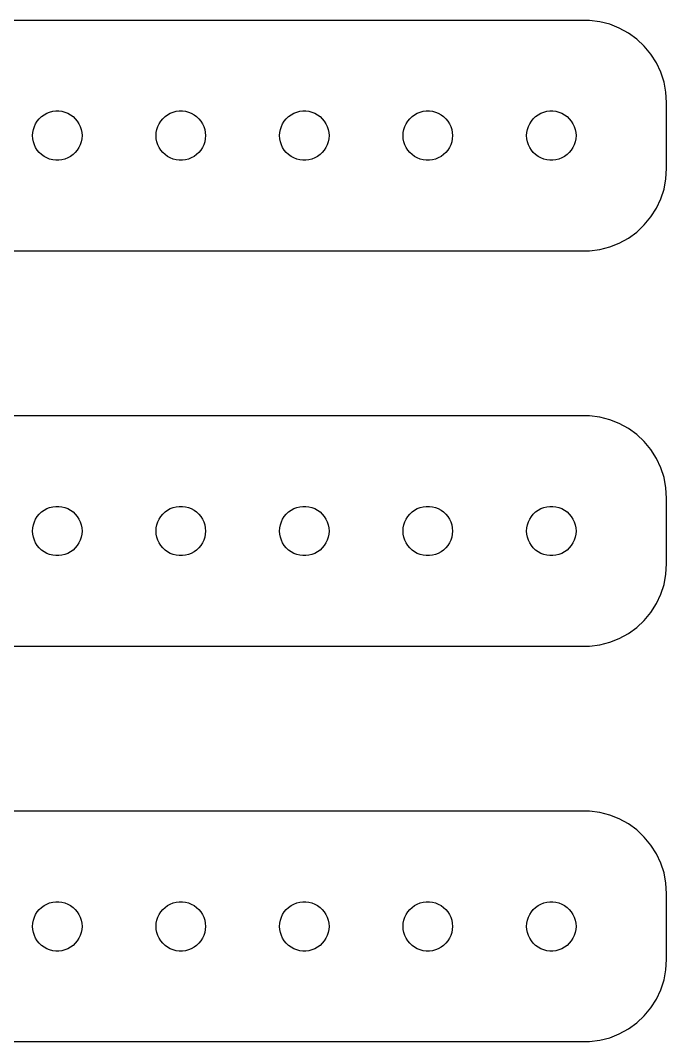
# Model space of a CAD drawing. Header units: metres. Extents: x -37 to 37, y 113 to 223.
# Drawn here: x -2.2 to 37, y 161 to 223 of the extents above; entities that cross this region are included whole.
import ezdxf

# ---------------------------------------------------------------- set-up
doc = ezdxf.new("R2010")
doc.units = ezdxf.units.M

msp = doc.modelspace()

# ---------------------------------------------------------------- linework, layer by layer
for p, q in [((32.3139, 222.99), (-32.3139, 222.99)), ((32.9369, 222.911), (32.3139, 222.99)), ((33.5451, 222.755), (32.9369, 222.911)), ((34.1289, 222.524), (33.5451, 222.755)), ((34.6791, 222.222), (34.1289, 222.524)), ((35.1871, 221.853), (34.6791, 222.222)), ((35.6448, 221.423), (35.1871, 221.853)), ((36.0451, 220.939), (35.6448, 221.423)), ((36.3815, 220.409), (36.0451, 220.939)), ((36.6489, 219.841), (36.3815, 220.409)), ((36.8429, 219.243), (36.6489, 219.841)), ((36.9606, 218.627), (36.8429, 219.243)), ((37, 218), (36.9606, 218.627)), ((37, 214), (37, 218)), ((-1.21352, 216.882), (-1.09344, 217.027)), ((-1.09344, 217.027), (-0.956131, 217.156)), ((-0.956131, 217.156), (-0.803726, 217.266)), ((-0.803726, 217.266), (-0.638657, 217.357)), ((-0.638657, 217.357), (-0.463516, 217.427)), ((-0.463516, 217.427), (-0.281067, 217.473)), ((-0.281067, 217.473), (-0.094177, 217.497)), ((-0.094177, 217.497), (0.094177, 217.497)), ((0.094177, 217.497), (0.281067, 217.473)), ((0.281067, 217.473), (0.463516, 217.427)), ((0.463516, 217.427), (0.638657, 217.357)), ((0.638657, 217.357), (0.803726, 217.266)), ((0.803726, 217.266), (0.956131, 217.156)), ((0.956131, 217.156), (1.09344, 217.027)), ((1.09344, 217.027), (1.21352, 216.882)), ((6.28647, 216.882), (6.40654, 217.027)), ((6.40654, 217.027), (6.54385, 217.156)), ((6.54385, 217.156), (6.69626, 217.266)), ((6.69626, 217.266), (6.86133, 217.357)), ((6.86133, 217.357), (7.03647, 217.427)), ((7.03647, 217.427), (7.21892, 217.473)), ((7.21892, 217.473), (7.40581, 217.497)), ((7.40581, 217.497), (7.59418, 217.497)), ((7.59418, 217.497), (7.78107, 217.473)), ((7.78107, 217.473), (7.96352, 217.427)), ((7.96352, 217.427), (8.13866, 217.357)), ((8.13866, 217.357), (8.30373, 217.266)), ((8.30373, 217.266), (8.45613, 217.156)), ((8.45613, 217.156), (8.59344, 217.027)), ((8.59344, 217.027), (8.71352, 216.882)), ((13.7865, 216.882), (13.9065, 217.027)), ((13.9065, 217.027), (14.0439, 217.156)), ((14.0439, 217.156), (14.1963, 217.266)), ((14.1963, 217.266), (14.3613, 217.357)), ((14.3613, 217.357), (14.5365, 217.427)), ((14.5365, 217.427), (14.7189, 217.473)), ((14.7189, 217.473), (14.9058, 217.497)), ((14.9058, 217.497), (15.0942, 217.497)), ((15.0942, 217.497), (15.2811, 217.473)), ((15.2811, 217.473), (15.4635, 217.427)), ((15.4635, 217.427), (15.6387, 217.357)), ((15.6387, 217.357), (15.8037, 217.266)), ((15.8037, 217.266), (15.9561, 217.156)), ((15.9561, 217.156), (16.0934, 217.027)), ((16.0934, 217.027), (16.2135, 216.882)), ((21.2865, 216.882), (21.4065, 217.027)), ((21.4065, 217.027), (21.5439, 217.156)), ((21.5439, 217.156), (21.6963, 217.266)), ((21.6963, 217.266), (21.8613, 217.357)), ((21.8613, 217.357), (22.0365, 217.427)), ((22.0365, 217.427), (22.2189, 217.473)), ((22.2189, 217.473), (22.4058, 217.497)), ((22.4058, 217.497), (22.5942, 217.497)), ((22.5942, 217.497), (22.7811, 217.473)), ((22.7811, 217.473), (22.9635, 217.427)), ((22.9635, 217.427), (23.1387, 217.357)), ((23.1387, 217.357), (23.3037, 217.266)), ((23.3037, 217.266), (23.4561, 217.156)), ((23.4561, 217.156), (23.5934, 217.027)), ((23.5934, 217.027), (23.7135, 216.882)), ((28.7865, 216.882), (28.9065, 217.027)), ((28.9065, 217.027), (29.0439, 217.156)), ((29.0439, 217.156), (29.1963, 217.266)), ((29.1963, 217.266), (29.3613, 217.357)), ((29.3613, 217.357), (29.5365, 217.427)), ((29.5365, 217.427), (29.7189, 217.473)), ((29.7189, 217.473), (29.9058, 217.497)), ((29.9058, 217.497), (30.0942, 217.497)), ((30.0942, 217.497), (30.2811, 217.473)), ((30.2811, 217.473), (30.4635, 217.427)), ((30.4635, 217.427), (30.6387, 217.357)), ((30.6387, 217.357), (30.8037, 217.266)), ((30.8037, 217.266), (30.9561, 217.156)), ((30.9561, 217.156), (31.0934, 217.027)), ((31.0934, 217.027), (31.2135, 216.882)), ((-1.48816, 216.188), (-1.45287, 216.373)), ((-1.45287, 216.373), (-1.39465, 216.552)), ((-1.39465, 216.552), (-1.31445, 216.723)), ((-1.31445, 216.723), (-1.21352, 216.882)), ((1.21352, 216.882), (1.31445, 216.723)), ((1.31445, 216.723), (1.39465, 216.552)), ((1.39465, 216.552), (1.45287, 216.373)), ((1.45287, 216.373), (1.48816, 216.188)), ((6.01183, 216.188), (6.04712, 216.373)), ((6.04712, 216.373), (6.10533, 216.552)), ((6.10533, 216.552), (6.18553, 216.723)), ((6.18553, 216.723), (6.28647, 216.882)), ((8.71352, 216.882), (8.81445, 216.723)), ((8.81445, 216.723), (8.89465, 216.552)), ((8.89465, 216.552), (8.95287, 216.373)), ((8.95287, 216.373), (8.98816, 216.188)), ((13.5118, 216.188), (13.5471, 216.373)), ((13.5471, 216.373), (13.6053, 216.552)), ((13.6053, 216.552), (13.6855, 216.723)), ((13.6855, 216.723), (13.7865, 216.882)), ((16.2135, 216.882), (16.3145, 216.723)), ((16.3145, 216.723), (16.3947, 216.552)), ((16.3947, 216.552), (16.4529, 216.373)), ((16.4529, 216.373), (16.4882, 216.188)), ((21.0118, 216.188), (21.0471, 216.373)), ((21.0471, 216.373), (21.1053, 216.552)), ((21.1053, 216.552), (21.1855, 216.723)), ((21.1855, 216.723), (21.2865, 216.882)), ((23.7135, 216.882), (23.8145, 216.723)), ((23.8145, 216.723), (23.8947, 216.552)), ((23.8947, 216.552), (23.9529, 216.373)), ((23.9529, 216.373), (23.9882, 216.188)), ((28.5118, 216.188), (28.5471, 216.373)), ((28.5471, 216.373), (28.6053, 216.552)), ((28.6053, 216.552), (28.6855, 216.723)), ((28.6855, 216.723), (28.7865, 216.882)), ((31.2135, 216.882), (31.3145, 216.723)), ((31.3145, 216.723), (31.3947, 216.552)), ((31.3947, 216.552), (31.4529, 216.373)), ((31.4529, 216.373), (31.4882, 216.188)), ((-1.5, 216), (-1.48816, 216.188)), ((-1.48816, 215.812), (-1.5, 216)), ((-1.45287, 215.627), (-1.48816, 215.812)), ((1.48816, 215.812), (1.45287, 215.627)), ((1.48816, 216.188), (1.5, 216)), ((1.5, 216), (1.48816, 215.812)), ((6, 216), (6.01183, 216.188)), ((6.01183, 215.812), (6, 216)), ((6.04712, 215.627), (6.01183, 215.812)), ((8.98816, 215.812), (8.95287, 215.627)), ((8.98816, 216.188), (9, 216)), ((9, 216), (8.98816, 215.812)), ((13.5, 216), (13.5118, 216.188)), ((13.5118, 215.812), (13.5, 216)), ((13.5471, 215.627), (13.5118, 215.812)), ((16.4882, 215.812), (16.4529, 215.627)), ((16.4882, 216.188), (16.5, 216)), ((16.5, 216), (16.4882, 215.812)), ((21, 216), (21.0118, 216.188)), ((21.0118, 215.812), (21, 216)), ((21.0471, 215.627), (21.0118, 215.812)), ((23.9882, 215.812), (23.9529, 215.627)), ((23.9882, 216.188), (24, 216)), ((24, 216), (23.9882, 215.812)), ((28.5, 216), (28.5118, 216.188)), ((28.5118, 215.812), (28.5, 216)), ((28.5471, 215.627), (28.5118, 215.812)), ((31.4882, 215.812), (31.4529, 215.627)), ((31.4882, 216.188), (31.5, 216)), ((31.5, 216), (31.4882, 215.812)), ((-1.39465, 215.448), (-1.45287, 215.627)), ((-1.31445, 215.277), (-1.39465, 215.448)), ((-1.21352, 215.118), (-1.31445, 215.277)), ((-1.09344, 214.973), (-1.21352, 215.118)), ((1.21352, 215.118), (1.09344, 214.973)), ((1.31445, 215.277), (1.21352, 215.118)), ((1.39465, 215.448), (1.31445, 215.277)), ((1.45287, 215.627), (1.39465, 215.448)), ((6.10533, 215.448), (6.04712, 215.627)), ((6.18553, 215.277), (6.10533, 215.448)), ((6.28647, 215.118), (6.18553, 215.277)), ((6.40654, 214.973), (6.28647, 215.118)), ((8.71352, 215.118), (8.59344, 214.973)), ((8.81445, 215.277), (8.71352, 215.118)), ((8.89465, 215.448), (8.81445, 215.277)), ((8.95287, 215.627), (8.89465, 215.448)), ((13.6053, 215.448), (13.5471, 215.627)), ((13.6855, 215.277), (13.6053, 215.448)), ((13.7865, 215.118), (13.6855, 215.277)), ((13.9065, 214.973), (13.7865, 215.118)), ((16.2135, 215.118), (16.0934, 214.973)), ((16.3145, 215.277), (16.2135, 215.118)), ((16.3947, 215.448), (16.3145, 215.277)), ((16.4529, 215.627), (16.3947, 215.448)), ((21.1053, 215.448), (21.0471, 215.627)), ((21.1855, 215.277), (21.1053, 215.448)), ((21.2865, 215.118), (21.1855, 215.277)), ((21.4065, 214.973), (21.2865, 215.118)), ((23.7135, 215.118), (23.5934, 214.973)), ((23.8145, 215.277), (23.7135, 215.118)), ((23.8947, 215.448), (23.8145, 215.277)), ((23.9529, 215.627), (23.8947, 215.448)), ((28.6053, 215.448), (28.5471, 215.627)), ((28.6855, 215.277), (28.6053, 215.448)), ((28.7865, 215.118), (28.6855, 215.277)), ((28.9065, 214.973), (28.7865, 215.118)), ((31.2135, 215.118), (31.0934, 214.973)), ((31.3145, 215.277), (31.2135, 215.118)), ((31.3947, 215.448), (31.3145, 215.277)), ((31.4529, 215.627), (31.3947, 215.448)), ((-0.956131, 214.844), (-1.09344, 214.973)), ((-0.803726, 214.734), (-0.956131, 214.844)), ((-0.638657, 214.643), (-0.803726, 214.734)), ((-0.463516, 214.573), (-0.638657, 214.643)), ((-0.281067, 214.527), (-0.463516, 214.573)), ((-0.094177, 214.503), (-0.281067, 214.527)), ((0.094177, 214.503), (-0.094177, 214.503)), ((0.281067, 214.527), (0.094177, 214.503)), ((0.463516, 214.573), (0.281067, 214.527)), ((0.638657, 214.643), (0.463516, 214.573)), ((0.803726, 214.734), (0.638657, 214.643)), ((0.956131, 214.844), (0.803726, 214.734)), ((1.09344, 214.973), (0.956131, 214.844)), ((6.54385, 214.844), (6.40654, 214.973)), ((6.69626, 214.734), (6.54385, 214.844)), ((6.86133, 214.643), (6.69626, 214.734)), ((7.03647, 214.573), (6.86133, 214.643)), ((7.21892, 214.527), (7.03647, 214.573)), ((7.40581, 214.503), (7.21892, 214.527)), ((7.59418, 214.503), (7.40581, 214.503)), ((7.78107, 214.527), (7.59418, 214.503)), ((7.96352, 214.573), (7.78107, 214.527)), ((8.13866, 214.643), (7.96352, 214.573)), ((8.30373, 214.734), (8.13866, 214.643)), ((8.45613, 214.844), (8.30373, 214.734)), ((8.59344, 214.973), (8.45613, 214.844)), ((14.0439, 214.844), (13.9065, 214.973)), ((14.1963, 214.734), (14.0439, 214.844)), ((14.3613, 214.643), (14.1963, 214.734)), ((14.5365, 214.573), (14.3613, 214.643)), ((14.7189, 214.527), (14.5365, 214.573)), ((14.9058, 214.503), (14.7189, 214.527)), ((15.0942, 214.503), (14.9058, 214.503)), ((15.2811, 214.527), (15.0942, 214.503)), ((15.4635, 214.573), (15.2811, 214.527)), ((15.6387, 214.643), (15.4635, 214.573)), ((15.8037, 214.734), (15.6387, 214.643)), ((15.9561, 214.844), (15.8037, 214.734)), ((16.0934, 214.973), (15.9561, 214.844)), ((21.5439, 214.844), (21.4065, 214.973)), ((21.6963, 214.734), (21.5439, 214.844)), ((21.8613, 214.643), (21.6963, 214.734)), ((22.0365, 214.573), (21.8613, 214.643)), ((22.2189, 214.527), (22.0365, 214.573)), ((22.4058, 214.503), (22.2189, 214.527)), ((22.5942, 214.503), (22.4058, 214.503)), ((22.7811, 214.527), (22.5942, 214.503)), ((22.9635, 214.573), (22.7811, 214.527)), ((23.1387, 214.643), (22.9635, 214.573)), ((23.3037, 214.734), (23.1387, 214.643)), ((23.4561, 214.844), (23.3037, 214.734)), ((23.5934, 214.973), (23.4561, 214.844)), ((29.0439, 214.844), (28.9065, 214.973)), ((29.1963, 214.734), (29.0439, 214.844)), ((29.3613, 214.643), (29.1963, 214.734)), ((29.5365, 214.573), (29.3613, 214.643)), ((29.7189, 214.527), (29.5365, 214.573)), ((29.9058, 214.503), (29.7189, 214.527)), ((30.0942, 214.503), (29.9058, 214.503)), ((30.2811, 214.527), (30.0942, 214.503)), ((30.4635, 214.573), (30.2811, 214.527)), ((30.6387, 214.643), (30.4635, 214.573)), ((30.8037, 214.734), (30.6387, 214.643)), ((30.9561, 214.844), (30.8037, 214.734)), ((31.0934, 214.973), (30.9561, 214.844)), ((36.9606, 213.373), (37, 214)), ((36.8429, 212.757), (36.9606, 213.373)), ((36.6489, 212.159), (36.8429, 212.757)), ((36.3815, 211.591), (36.6489, 212.159)), ((36.0451, 211.061), (36.3815, 211.591)), ((35.6448, 210.577), (36.0451, 211.061)), ((34.6791, 209.778), (35.1871, 210.147)), ((35.1871, 210.147), (35.6448, 210.577)), ((34.1289, 209.476), (34.6791, 209.778)), ((-32.3139, 209.01), (32.3139, 209.01)), ((32.3139, 209.01), (32.9369, 209.089)), ((32.9369, 209.089), (33.5451, 209.245)), ((33.5451, 209.245), (34.1289, 209.476)), ((32.3139, 198.99), (-32.3139, 198.99)), ((32.9369, 198.911), (32.3139, 198.99)), ((33.5451, 198.755), (32.9369, 198.911)), ((34.1289, 198.524), (33.5451, 198.755)), ((34.6791, 198.222), (34.1289, 198.524)), ((35.1871, 197.853), (34.6791, 198.222)), ((35.6448, 197.423), (35.1871, 197.853)), ((36.0451, 196.939), (35.6448, 197.423)), ((36.3815, 196.409), (36.0451, 196.939)), ((36.6489, 195.841), (36.3815, 196.409)), ((36.8429, 195.243), (36.6489, 195.841)), ((36.9606, 194.627), (36.8429, 195.243)), ((37, 194), (36.9606, 194.627)), ((37, 190), (37, 194)), ((-0.638657, 193.357), (-0.463516, 193.427)), ((-0.463516, 193.427), (-0.281067, 193.473)), ((-0.281067, 193.473), (-0.094177, 193.497)), ((-0.094177, 193.497), (0.094177, 193.497)), ((0.094177, 193.497), (0.281067, 193.473)), ((0.281067, 193.473), (0.463516, 193.427)), ((0.463516, 193.427), (0.638657, 193.357)), ((6.86133, 193.357), (7.03647, 193.427)), ((7.03647, 193.427), (7.21892, 193.473)), ((7.21892, 193.473), (7.40581, 193.497)), ((7.40581, 193.497), (7.59418, 193.497)), ((7.59418, 193.497), (7.78107, 193.473)), ((7.78107, 193.473), (7.96352, 193.427)), ((7.96352, 193.427), (8.13866, 193.357)), ((14.3613, 193.357), (14.5365, 193.427)), ((14.5365, 193.427), (14.7189, 193.473)), ((14.7189, 193.473), (14.9058, 193.497)), ((14.9058, 193.497), (15.0942, 193.497)), ((15.0942, 193.497), (15.2811, 193.473)), ((15.2811, 193.473), (15.4635, 193.427)), ((15.4635, 193.427), (15.6387, 193.357)), ((21.8613, 193.357), (22.0365, 193.427)), ((22.0365, 193.427), (22.2189, 193.473)), ((22.2189, 193.473), (22.4058, 193.497)), ((22.4058, 193.497), (22.5942, 193.497)), ((22.5942, 193.497), (22.7811, 193.473)), ((22.7811, 193.473), (22.9635, 193.427)), ((22.9635, 193.427), (23.1387, 193.357)), ((29.3613, 193.357), (29.5365, 193.427)), ((29.5365, 193.427), (29.7189, 193.473)), ((29.7189, 193.473), (29.9058, 193.497)), ((29.9058, 193.497), (30.0942, 193.497)), ((30.0942, 193.497), (30.2811, 193.473)), ((30.2811, 193.473), (30.4635, 193.427)), ((30.4635, 193.427), (30.6387, 193.357)), ((-1.31445, 192.723), (-1.21352, 192.882)), ((-1.21352, 192.882), (-1.09344, 193.027)), ((-1.09344, 193.027), (-0.956131, 193.156)), ((-0.956131, 193.156), (-0.803726, 193.266)), ((-0.803726, 193.266), (-0.638657, 193.357)), ((0.638657, 193.357), (0.803726, 193.266)), ((0.803726, 193.266), (0.956131, 193.156)), ((0.956131, 193.156), (1.09344, 193.027)), ((1.09344, 193.027), (1.21352, 192.882)), ((1.21352, 192.882), (1.31445, 192.723)), ((6.18553, 192.723), (6.28647, 192.882)), ((6.28647, 192.882), (6.40654, 193.027)), ((6.40654, 193.027), (6.54385, 193.156)), ((6.54385, 193.156), (6.69626, 193.266)), ((6.69626, 193.266), (6.86133, 193.357)), ((8.13866, 193.357), (8.30373, 193.266)), ((8.30373, 193.266), (8.45613, 193.156)), ((8.45613, 193.156), (8.59344, 193.027)), ((8.59344, 193.027), (8.71352, 192.882)), ((8.71352, 192.882), (8.81445, 192.723)), ((13.6855, 192.723), (13.7865, 192.882)), ((13.7865, 192.882), (13.9065, 193.027)), ((13.9065, 193.027), (14.0439, 193.156)), ((14.0439, 193.156), (14.1963, 193.266)), ((14.1963, 193.266), (14.3613, 193.357)), ((15.6387, 193.357), (15.8037, 193.266)), ((15.8037, 193.266), (15.9561, 193.156)), ((15.9561, 193.156), (16.0934, 193.027)), ((16.0934, 193.027), (16.2135, 192.882)), ((16.2135, 192.882), (16.3145, 192.723)), ((21.1855, 192.723), (21.2865, 192.882)), ((21.2865, 192.882), (21.4065, 193.027)), ((21.4065, 193.027), (21.5439, 193.156)), ((21.5439, 193.156), (21.6963, 193.266)), ((21.6963, 193.266), (21.8613, 193.357)), ((23.1387, 193.357), (23.3037, 193.266)), ((23.3037, 193.266), (23.4561, 193.156)), ((23.4561, 193.156), (23.5934, 193.027)), ((23.5934, 193.027), (23.7135, 192.882)), ((23.7135, 192.882), (23.8145, 192.723)), ((28.6855, 192.723), (28.7865, 192.882)), ((28.7865, 192.882), (28.9065, 193.027)), ((28.9065, 193.027), (29.0439, 193.156)), ((29.0439, 193.156), (29.1963, 193.266)), ((29.1963, 193.266), (29.3613, 193.357)), ((30.6387, 193.357), (30.8037, 193.266)), ((30.8037, 193.266), (30.9561, 193.156)), ((30.9561, 193.156), (31.0934, 193.027)), ((31.0934, 193.027), (31.2135, 192.882)), ((31.2135, 192.882), (31.3145, 192.723)), ((-1.5, 192), (-1.48816, 192.188)), ((-1.48816, 192.188), (-1.45287, 192.373)), ((-1.45287, 192.373), (-1.39465, 192.552)), ((-1.39465, 192.552), (-1.31445, 192.723)), ((1.31445, 192.723), (1.39465, 192.552)), ((1.39465, 192.552), (1.45287, 192.373)), ((1.45287, 192.373), (1.48816, 192.188)), ((1.48816, 192.188), (1.5, 192)), ((6, 192), (6.01183, 192.188)), ((6.01183, 192.188), (6.04712, 192.373)), ((6.04712, 192.373), (6.10533, 192.552)), ((6.10533, 192.552), (6.18553, 192.723)), ((8.81445, 192.723), (8.89465, 192.552)), ((8.89465, 192.552), (8.95287, 192.373)), ((8.95287, 192.373), (8.98816, 192.188)), ((8.98816, 192.188), (9, 192)), ((13.5, 192), (13.5118, 192.188)), ((13.5118, 192.188), (13.5471, 192.373)), ((13.5471, 192.373), (13.6053, 192.552)), ((13.6053, 192.552), (13.6855, 192.723)), ((16.3145, 192.723), (16.3947, 192.552)), ((16.3947, 192.552), (16.4529, 192.373)), ((16.4529, 192.373), (16.4882, 192.188)), ((16.4882, 192.188), (16.5, 192)), ((21, 192), (21.0118, 192.188)), ((21.0118, 192.188), (21.0471, 192.373)), ((21.0471, 192.373), (21.1053, 192.552)), ((21.1053, 192.552), (21.1855, 192.723)), ((23.8145, 192.723), (23.8947, 192.552)), ((23.8947, 192.552), (23.9529, 192.373)), ((23.9529, 192.373), (23.9882, 192.188)), ((23.9882, 192.188), (24, 192)), ((28.5, 192), (28.5118, 192.188)), ((28.5118, 192.188), (28.5471, 192.373)), ((28.5471, 192.373), (28.6053, 192.552)), ((28.6053, 192.552), (28.6855, 192.723)), ((31.3145, 192.723), (31.3947, 192.552)), ((31.3947, 192.552), (31.4529, 192.373)), ((31.4529, 192.373), (31.4882, 192.188)), ((31.4882, 192.188), (31.5, 192)), ((-1.48816, 191.812), (-1.5, 192)), ((-1.45287, 191.627), (-1.48816, 191.812)), ((-1.39465, 191.448), (-1.45287, 191.627)), ((1.45287, 191.627), (1.39465, 191.448)), ((1.48816, 191.812), (1.45287, 191.627)), ((1.5, 192), (1.48816, 191.812)), ((6.01183, 191.812), (6, 192)), ((6.04712, 191.627), (6.01183, 191.812)), ((6.10533, 191.448), (6.04712, 191.627)), ((8.95287, 191.627), (8.89465, 191.448)), ((8.98816, 191.812), (8.95287, 191.627)), ((9, 192), (8.98816, 191.812)), ((13.5118, 191.812), (13.5, 192)), ((13.5471, 191.627), (13.5118, 191.812)), ((13.6053, 191.448), (13.5471, 191.627)), ((16.4529, 191.627), (16.3947, 191.448)), ((16.4882, 191.812), (16.4529, 191.627)), ((16.5, 192), (16.4882, 191.812)), ((21.0118, 191.812), (21, 192)), ((21.0471, 191.627), (21.0118, 191.812)), ((21.1053, 191.448), (21.0471, 191.627)), ((23.9529, 191.627), (23.8947, 191.448)), ((23.9882, 191.812), (23.9529, 191.627)), ((24, 192), (23.9882, 191.812)), ((28.5118, 191.812), (28.5, 192)), ((28.5471, 191.627), (28.5118, 191.812)), ((28.6053, 191.448), (28.5471, 191.627)), ((31.4529, 191.627), (31.3947, 191.448)), ((31.4882, 191.812), (31.4529, 191.627)), ((31.5, 192), (31.4882, 191.812)), ((-1.31445, 191.277), (-1.39465, 191.448)), ((-1.21352, 191.118), (-1.31445, 191.277)), ((-1.09344, 190.973), (-1.21352, 191.118)), ((-0.956131, 190.844), (-1.09344, 190.973)), ((1.09344, 190.973), (0.956131, 190.844)), ((1.21352, 191.118), (1.09344, 190.973)), ((1.31445, 191.277), (1.21352, 191.118)), ((1.39465, 191.448), (1.31445, 191.277)), ((6.18553, 191.277), (6.10533, 191.448)), ((6.28647, 191.118), (6.18553, 191.277)), ((6.40654, 190.973), (6.28647, 191.118)), ((6.54385, 190.844), (6.40654, 190.973)), ((8.59344, 190.973), (8.45613, 190.844)), ((8.71352, 191.118), (8.59344, 190.973)), ((8.81445, 191.277), (8.71352, 191.118)), ((8.89465, 191.448), (8.81445, 191.277)), ((13.6855, 191.277), (13.6053, 191.448)), ((13.7865, 191.118), (13.6855, 191.277)), ((13.9065, 190.973), (13.7865, 191.118)), ((14.0439, 190.844), (13.9065, 190.973)), ((16.0934, 190.973), (15.9561, 190.844)), ((16.2135, 191.118), (16.0934, 190.973)), ((16.3145, 191.277), (16.2135, 191.118)), ((16.3947, 191.448), (16.3145, 191.277)), ((21.1855, 191.277), (21.1053, 191.448)), ((21.2865, 191.118), (21.1855, 191.277)), ((21.4065, 190.973), (21.2865, 191.118)), ((21.5439, 190.844), (21.4065, 190.973)), ((23.5934, 190.973), (23.4561, 190.844)), ((23.7135, 191.118), (23.5934, 190.973)), ((23.8145, 191.277), (23.7135, 191.118)), ((23.8947, 191.448), (23.8145, 191.277)), ((28.6855, 191.277), (28.6053, 191.448)), ((28.7865, 191.118), (28.6855, 191.277)), ((28.9065, 190.973), (28.7865, 191.118)), ((29.0439, 190.844), (28.9065, 190.973)), ((31.0934, 190.973), (30.9561, 190.844)), ((31.2135, 191.118), (31.0934, 190.973)), ((31.3145, 191.277), (31.2135, 191.118)), ((31.3947, 191.448), (31.3145, 191.277)), ((-0.803726, 190.734), (-0.956131, 190.844)), ((-0.638657, 190.643), (-0.803726, 190.734)), ((-0.463516, 190.573), (-0.638657, 190.643)), ((-0.281067, 190.527), (-0.463516, 190.573)), ((-0.094177, 190.503), (-0.281067, 190.527)), ((0.094177, 190.503), (-0.094177, 190.503)), ((0.281067, 190.527), (0.094177, 190.503)), ((0.463516, 190.573), (0.281067, 190.527)), ((0.638657, 190.643), (0.463516, 190.573)), ((0.803726, 190.734), (0.638657, 190.643)), ((0.956131, 190.844), (0.803726, 190.734)), ((6.69626, 190.734), (6.54385, 190.844)), ((6.86133, 190.643), (6.69626, 190.734)), ((7.03647, 190.573), (6.86133, 190.643)), ((7.21892, 190.527), (7.03647, 190.573)), ((7.40581, 190.503), (7.21892, 190.527)), ((7.59418, 190.503), (7.40581, 190.503)), ((7.78107, 190.527), (7.59418, 190.503)), ((7.96352, 190.573), (7.78107, 190.527)), ((8.13866, 190.643), (7.96352, 190.573)), ((8.30373, 190.734), (8.13866, 190.643)), ((8.45613, 190.844), (8.30373, 190.734)), ((14.1963, 190.734), (14.0439, 190.844)), ((14.3613, 190.643), (14.1963, 190.734)), ((14.5365, 190.573), (14.3613, 190.643)), ((14.7189, 190.527), (14.5365, 190.573)), ((14.9058, 190.503), (14.7189, 190.527)), ((15.0942, 190.503), (14.9058, 190.503)), ((15.2811, 190.527), (15.0942, 190.503)), ((15.4635, 190.573), (15.2811, 190.527)), ((15.6387, 190.643), (15.4635, 190.573)), ((15.8037, 190.734), (15.6387, 190.643)), ((15.9561, 190.844), (15.8037, 190.734)), ((21.6963, 190.734), (21.5439, 190.844)), ((21.8613, 190.643), (21.6963, 190.734)), ((22.0365, 190.573), (21.8613, 190.643)), ((22.2189, 190.527), (22.0365, 190.573)), ((22.4058, 190.503), (22.2189, 190.527)), ((22.5942, 190.503), (22.4058, 190.503)), ((22.7811, 190.527), (22.5942, 190.503)), ((22.9635, 190.573), (22.7811, 190.527)), ((23.1387, 190.643), (22.9635, 190.573)), ((23.3037, 190.734), (23.1387, 190.643)), ((23.4561, 190.844), (23.3037, 190.734)), ((29.1963, 190.734), (29.0439, 190.844)), ((29.3613, 190.643), (29.1963, 190.734)), ((29.5365, 190.573), (29.3613, 190.643)), ((29.7189, 190.527), (29.5365, 190.573)), ((29.9058, 190.503), (29.7189, 190.527)), ((30.0942, 190.503), (29.9058, 190.503)), ((30.2811, 190.527), (30.0942, 190.503)), ((30.4635, 190.573), (30.2811, 190.527)), ((30.6387, 190.643), (30.4635, 190.573)), ((30.8037, 190.734), (30.6387, 190.643)), ((30.9561, 190.844), (30.8037, 190.734)), ((36.9606, 189.373), (37, 190)), ((36.8429, 188.757), (36.9606, 189.373)), ((36.6489, 188.159), (36.8429, 188.757)), ((36.3815, 187.591), (36.6489, 188.159)), ((36.0451, 187.061), (36.3815, 187.591)), ((35.1871, 186.147), (35.6448, 186.577)), ((35.6448, 186.577), (36.0451, 187.061)), ((34.6791, 185.778), (35.1871, 186.147)), ((33.5451, 185.245), (34.1289, 185.476)), ((34.1289, 185.476), (34.6791, 185.778)), ((-32.3139, 185.01), (32.3139, 185.01)), ((32.3139, 185.01), (32.9369, 185.089)), ((32.9369, 185.089), (33.5451, 185.245)), ((32.3139, 174.99), (-32.3139, 174.99)), ((32.9369, 174.911), (32.3139, 174.99)), ((33.5451, 174.755), (32.9369, 174.911)), ((34.1289, 174.524), (33.5451, 174.755)), ((34.6791, 174.222), (34.1289, 174.524)), ((35.1871, 173.853), (34.6791, 174.222)), ((35.6448, 173.423), (35.1871, 173.853)), ((36.0451, 172.939), (35.6448, 173.423)), ((36.3815, 172.409), (36.0451, 172.939)), ((36.6489, 171.841), (36.3815, 172.409)), ((36.8429, 171.243), (36.6489, 171.841)), ((36.9606, 170.627), (36.8429, 171.243)), ((37, 170), (36.9606, 170.627)), ((37, 166), (37, 170)), ((-0.956131, 169.156), (-0.803726, 169.266)), ((-0.803726, 169.266), (-0.638657, 169.357)), ((-0.638657, 169.357), (-0.463516, 169.427)), ((-0.463516, 169.427), (-0.281067, 169.473)), ((-0.281067, 169.473), (-0.094177, 169.497)), ((-0.094177, 169.497), (0.094177, 169.497)), ((0.094177, 169.497), (0.281067, 169.473)), ((0.281067, 169.473), (0.463516, 169.427)), ((0.463516, 169.427), (0.638657, 169.357)), ((0.638657, 169.357), (0.803726, 169.266)), ((0.803726, 169.266), (0.956131, 169.156)), ((6.54385, 169.156), (6.69626, 169.266)), ((6.69626, 169.266), (6.86133, 169.357)), ((6.86133, 169.357), (7.03647, 169.427)), ((7.03647, 169.427), (7.21892, 169.473)), ((7.21892, 169.473), (7.40581, 169.497)), ((7.40581, 169.497), (7.59418, 169.497)), ((7.59418, 169.497), (7.78107, 169.473)), ((7.78107, 169.473), (7.96352, 169.427)), ((7.96352, 169.427), (8.13866, 169.357)), ((8.13866, 169.357), (8.30373, 169.266)), ((8.30373, 169.266), (8.45613, 169.156)), ((14.0439, 169.156), (14.1963, 169.266)), ((14.1963, 169.266), (14.3613, 169.357)), ((14.3613, 169.357), (14.5365, 169.427)), ((14.5365, 169.427), (14.7189, 169.473)), ((14.7189, 169.473), (14.9058, 169.497)), ((14.9058, 169.497), (15.0942, 169.497)), ((15.0942, 169.497), (15.2811, 169.473)), ((15.2811, 169.473), (15.4635, 169.427)), ((15.4635, 169.427), (15.6387, 169.357)), ((15.6387, 169.357), (15.8037, 169.266)), ((15.8037, 169.266), (15.9561, 169.156)), ((21.5439, 169.156), (21.6963, 169.266)), ((21.6963, 169.266), (21.8613, 169.357)), ((21.8613, 169.357), (22.0365, 169.427)), ((22.0365, 169.427), (22.2189, 169.473)), ((22.2189, 169.473), (22.4058, 169.497)), ((22.4058, 169.497), (22.5942, 169.497)), ((22.5942, 169.497), (22.7811, 169.473)), ((22.7811, 169.473), (22.9635, 169.427)), ((22.9635, 169.427), (23.1387, 169.357)), ((23.1387, 169.357), (23.3037, 169.266)), ((23.3037, 169.266), (23.4561, 169.156)), ((29.0439, 169.156), (29.1963, 169.266)), ((29.1963, 169.266), (29.3613, 169.357)), ((29.3613, 169.357), (29.5365, 169.427)), ((29.5365, 169.427), (29.7189, 169.473)), ((29.7189, 169.473), (29.9058, 169.497)), ((29.9058, 169.497), (30.0942, 169.497)), ((30.0942, 169.497), (30.2811, 169.473)), ((30.2811, 169.473), (30.4635, 169.427)), ((30.4635, 169.427), (30.6387, 169.357)), ((30.6387, 169.357), (30.8037, 169.266)), ((30.8037, 169.266), (30.9561, 169.156)), ((-1.39465, 168.552), (-1.31445, 168.723)), ((-1.31445, 168.723), (-1.21352, 168.882)), ((-1.21352, 168.882), (-1.09344, 169.027)), ((-1.09344, 169.027), (-0.956131, 169.156)), ((0.956131, 169.156), (1.09344, 169.027)), ((1.09344, 169.027), (1.21352, 168.882)), ((1.21352, 168.882), (1.31445, 168.723)), ((1.31445, 168.723), (1.39465, 168.552)), ((6.10533, 168.552), (6.18553, 168.723)), ((6.18553, 168.723), (6.28647, 168.882)), ((6.28647, 168.882), (6.40654, 169.027)), ((6.40654, 169.027), (6.54385, 169.156)), ((8.45613, 169.156), (8.59344, 169.027)), ((8.59344, 169.027), (8.71352, 168.882)), ((8.71352, 168.882), (8.81445, 168.723)), ((8.81445, 168.723), (8.89465, 168.552)), ((13.6053, 168.552), (13.6855, 168.723)), ((13.6855, 168.723), (13.7865, 168.882)), ((13.7865, 168.882), (13.9065, 169.027)), ((13.9065, 169.027), (14.0439, 169.156)), ((15.9561, 169.156), (16.0934, 169.027)), ((16.0934, 169.027), (16.2135, 168.882)), ((16.2135, 168.882), (16.3145, 168.723)), ((16.3145, 168.723), (16.3947, 168.552)), ((21.1053, 168.552), (21.1855, 168.723)), ((21.1855, 168.723), (21.2865, 168.882)), ((21.2865, 168.882), (21.4065, 169.027)), ((21.4065, 169.027), (21.5439, 169.156)), ((23.4561, 169.156), (23.5934, 169.027)), ((23.5934, 169.027), (23.7135, 168.882)), ((23.7135, 168.882), (23.8145, 168.723)), ((23.8145, 168.723), (23.8947, 168.552)), ((28.6053, 168.552), (28.6855, 168.723)), ((28.6855, 168.723), (28.7865, 168.882)), ((28.7865, 168.882), (28.9065, 169.027)), ((28.9065, 169.027), (29.0439, 169.156)), ((30.9561, 169.156), (31.0934, 169.027)), ((31.0934, 169.027), (31.2135, 168.882)), ((31.2135, 168.882), (31.3145, 168.723)), ((31.3145, 168.723), (31.3947, 168.552)), ((-1.5, 168), (-1.48816, 168.188)), ((-1.48816, 167.812), (-1.5, 168)), ((-1.48816, 168.188), (-1.45287, 168.373)), ((-1.45287, 168.373), (-1.39465, 168.552)), ((1.39465, 168.552), (1.45287, 168.373)), ((1.45287, 168.373), (1.48816, 168.188)), ((1.48816, 168.188), (1.5, 168)), ((1.5, 168), (1.48816, 167.812)), ((6, 168), (6.01183, 168.188)), ((6.01183, 167.812), (6, 168)), ((6.01183, 168.188), (6.04712, 168.373)), ((6.04712, 168.373), (6.10533, 168.552)), ((8.89465, 168.552), (8.95287, 168.373)), ((8.95287, 168.373), (8.98816, 168.188)), ((8.98816, 168.188), (9, 168)), ((9, 168), (8.98816, 167.812)), ((13.5, 168), (13.5118, 168.188)), ((13.5118, 167.812), (13.5, 168)), ((13.5118, 168.188), (13.5471, 168.373)), ((13.5471, 168.373), (13.6053, 168.552)), ((16.3947, 168.552), (16.4529, 168.373)), ((16.4529, 168.373), (16.4882, 168.188)), ((16.4882, 168.188), (16.5, 168)), ((16.5, 168), (16.4882, 167.812)), ((21, 168), (21.0118, 168.188)), ((21.0118, 167.812), (21, 168)), ((21.0118, 168.188), (21.0471, 168.373)), ((21.0471, 168.373), (21.1053, 168.552)), ((23.8947, 168.552), (23.9529, 168.373)), ((23.9529, 168.373), (23.9882, 168.188)), ((23.9882, 168.188), (24, 168)), ((24, 168), (23.9882, 167.812)), ((28.5, 168), (28.5118, 168.188)), ((28.5118, 167.812), (28.5, 168)), ((28.5118, 168.188), (28.5471, 168.373)), ((28.5471, 168.373), (28.6053, 168.552)), ((31.3947, 168.552), (31.4529, 168.373)), ((31.4529, 168.373), (31.4882, 168.188)), ((31.4882, 168.188), (31.5, 168)), ((31.5, 168), (31.4882, 167.812)), ((-1.45287, 167.627), (-1.48816, 167.812)), ((-1.39465, 167.448), (-1.45287, 167.627)), ((-1.31445, 167.277), (-1.39465, 167.448)), ((1.39465, 167.448), (1.31445, 167.277)), ((1.45287, 167.627), (1.39465, 167.448)), ((1.48816, 167.812), (1.45287, 167.627)), ((6.04712, 167.627), (6.01183, 167.812)), ((6.10533, 167.448), (6.04712, 167.627)), ((6.18553, 167.277), (6.10533, 167.448)), ((8.89465, 167.448), (8.81445, 167.277)), ((8.95287, 167.627), (8.89465, 167.448)), ((8.98816, 167.812), (8.95287, 167.627)), ((13.5471, 167.627), (13.5118, 167.812)), ((13.6053, 167.448), (13.5471, 167.627)), ((13.6855, 167.277), (13.6053, 167.448)), ((16.3947, 167.448), (16.3145, 167.277)), ((16.4529, 167.627), (16.3947, 167.448)), ((16.4882, 167.812), (16.4529, 167.627)), ((21.0471, 167.627), (21.0118, 167.812)), ((21.1053, 167.448), (21.0471, 167.627)), ((21.1855, 167.277), (21.1053, 167.448)), ((23.8947, 167.448), (23.8145, 167.277)), ((23.9529, 167.627), (23.8947, 167.448)), ((23.9882, 167.812), (23.9529, 167.627)), ((28.5471, 167.627), (28.5118, 167.812)), ((28.6053, 167.448), (28.5471, 167.627)), ((28.6855, 167.277), (28.6053, 167.448)), ((31.3947, 167.448), (31.3145, 167.277)), ((31.4529, 167.627), (31.3947, 167.448)), ((31.4882, 167.812), (31.4529, 167.627)), ((-1.21352, 167.118), (-1.31445, 167.277)), ((-1.09344, 166.973), (-1.21352, 167.118)), ((-0.956131, 166.844), (-1.09344, 166.973)), ((-0.803726, 166.734), (-0.956131, 166.844)), ((-0.638657, 166.643), (-0.803726, 166.734)), ((0.803726, 166.734), (0.638657, 166.643)), ((0.956131, 166.844), (0.803726, 166.734)), ((1.09344, 166.973), (0.956131, 166.844)), ((1.21352, 167.118), (1.09344, 166.973)), ((1.31445, 167.277), (1.21352, 167.118)), ((6.28647, 167.118), (6.18553, 167.277)), ((6.40654, 166.973), (6.28647, 167.118)), ((6.54385, 166.844), (6.40654, 166.973)), ((6.69626, 166.734), (6.54385, 166.844)), ((6.86133, 166.643), (6.69626, 166.734)), ((8.30373, 166.734), (8.13866, 166.643)), ((8.45613, 166.844), (8.30373, 166.734)), ((8.59344, 166.973), (8.45613, 166.844)), ((8.71352, 167.118), (8.59344, 166.973)), ((8.81445, 167.277), (8.71352, 167.118)), ((13.7865, 167.118), (13.6855, 167.277)), ((13.9065, 166.973), (13.7865, 167.118)), ((14.0439, 166.844), (13.9065, 166.973)), ((14.1963, 166.734), (14.0439, 166.844)), ((14.3613, 166.643), (14.1963, 166.734)), ((15.8037, 166.734), (15.6387, 166.643)), ((15.9561, 166.844), (15.8037, 166.734)), ((16.0934, 166.973), (15.9561, 166.844)), ((16.2135, 167.118), (16.0934, 166.973)), ((16.3145, 167.277), (16.2135, 167.118)), ((21.2865, 167.118), (21.1855, 167.277)), ((21.4065, 166.973), (21.2865, 167.118)), ((21.5439, 166.844), (21.4065, 166.973)), ((21.6963, 166.734), (21.5439, 166.844)), ((21.8613, 166.643), (21.6963, 166.734)), ((23.3037, 166.734), (23.1387, 166.643)), ((23.4561, 166.844), (23.3037, 166.734)), ((23.5934, 166.973), (23.4561, 166.844)), ((23.7135, 167.118), (23.5934, 166.973)), ((23.8145, 167.277), (23.7135, 167.118)), ((28.7865, 167.118), (28.6855, 167.277)), ((28.9065, 166.973), (28.7865, 167.118)), ((29.0439, 166.844), (28.9065, 166.973)), ((29.1963, 166.734), (29.0439, 166.844)), ((29.3613, 166.643), (29.1963, 166.734)), ((30.8037, 166.734), (30.6387, 166.643)), ((30.9561, 166.844), (30.8037, 166.734)), ((31.0934, 166.973), (30.9561, 166.844)), ((31.2135, 167.118), (31.0934, 166.973)), ((31.3145, 167.277), (31.2135, 167.118)), ((-0.463516, 166.573), (-0.638657, 166.643)), ((-0.281067, 166.527), (-0.463516, 166.573)), ((-0.094177, 166.503), (-0.281067, 166.527)), ((0.094177, 166.503), (-0.094177, 166.503)), ((0.281067, 166.527), (0.094177, 166.503)), ((0.463516, 166.573), (0.281067, 166.527)), ((0.638657, 166.643), (0.463516, 166.573)), ((7.03647, 166.573), (6.86133, 166.643)), ((7.21892, 166.527), (7.03647, 166.573)), ((7.40581, 166.503), (7.21892, 166.527)), ((7.59418, 166.503), (7.40581, 166.503)), ((7.78107, 166.527), (7.59418, 166.503)), ((7.96352, 166.573), (7.78107, 166.527)), ((8.13866, 166.643), (7.96352, 166.573)), ((14.5365, 166.573), (14.3613, 166.643)), ((14.7189, 166.527), (14.5365, 166.573)), ((14.9058, 166.503), (14.7189, 166.527)), ((15.0942, 166.503), (14.9058, 166.503)), ((15.2811, 166.527), (15.0942, 166.503)), ((15.4635, 166.573), (15.2811, 166.527)), ((15.6387, 166.643), (15.4635, 166.573)), ((22.0365, 166.573), (21.8613, 166.643)), ((22.2189, 166.527), (22.0365, 166.573)), ((22.4058, 166.503), (22.2189, 166.527)), ((22.5942, 166.503), (22.4058, 166.503)), ((22.7811, 166.527), (22.5942, 166.503)), ((22.9635, 166.573), (22.7811, 166.527)), ((23.1387, 166.643), (22.9635, 166.573)), ((29.5365, 166.573), (29.3613, 166.643)), ((29.7189, 166.527), (29.5365, 166.573)), ((29.9058, 166.503), (29.7189, 166.527)), ((30.0942, 166.503), (29.9058, 166.503)), ((30.2811, 166.527), (30.0942, 166.503)), ((30.4635, 166.573), (30.2811, 166.527)), ((30.6387, 166.643), (30.4635, 166.573)), ((36.9606, 165.373), (37, 166)), ((36.8429, 164.757), (36.9606, 165.373)), ((36.6489, 164.159), (36.8429, 164.757)), ((36.3815, 163.591), (36.6489, 164.159)), ((35.6448, 162.577), (36.0451, 163.061)), ((36.0451, 163.061), (36.3815, 163.591)), ((35.1871, 162.147), (35.6448, 162.577)), ((34.1289, 161.476), (34.6791, 161.778)), ((34.6791, 161.778), (35.1871, 162.147)), ((32.9369, 161.089), (33.5451, 161.245)), ((33.5451, 161.245), (34.1289, 161.476)), ((-32.3139, 161.01), (32.3139, 161.01)), ((32.3139, 161.01), (32.9369, 161.089))]:
    msp.add_line(p, q)

doc.saveas('drawing.dxf')
